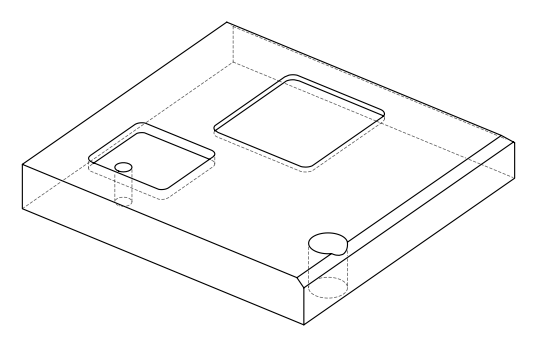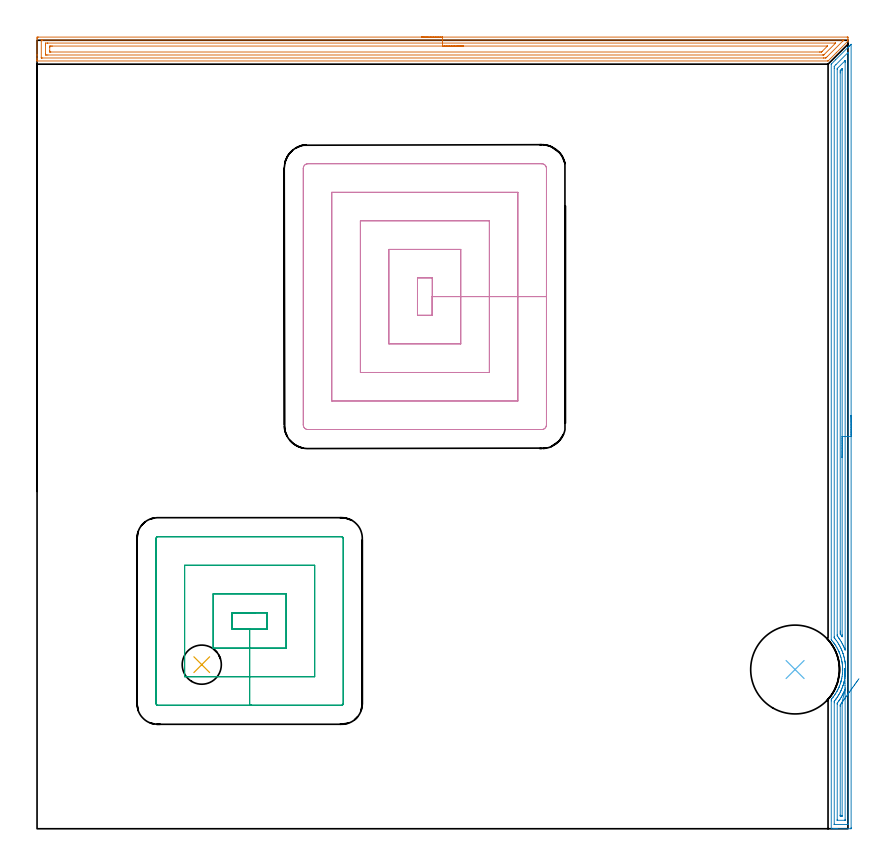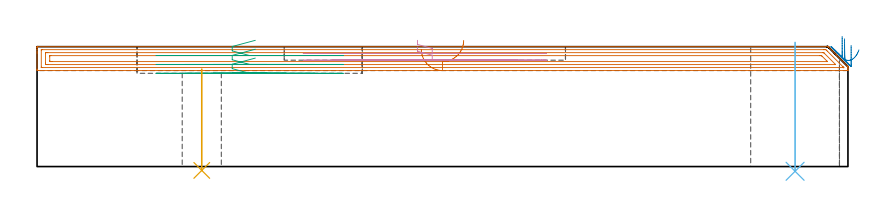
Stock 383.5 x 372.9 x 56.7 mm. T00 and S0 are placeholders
(PLAN: 6 operations, 3 tool changes, 35.3 min)
(1 AREA_MILL | FG_CHAMFER_SURFACE | UGT0205_001 | 12.43 min | 24486 mm3)
(2 AREA_MILL_1 | FG_CHAMFER_SURFACE_1 | UGT0205_001 | 11.74 min | 16114 mm3)
(3 MILL_RECTANGULAR_POCKET | POCKET_RECTANGULAR_STRAIGHT | UGT0201_100 | Follow Part, ap 4.5, ae 75% | 4.96 min | 130101 mm3)
(4 MILL_RECTANGULAR_POCKET_1 | POCKET_RECTANGULAR_STRAIGHT_1 | UGT0201_100 | Follow Part, ap 4.5, ae 75% | 5.71 min | 121672 mm3)
(5 INDEXABLE_INSERT_DRILL_THROUGH_HOLE_FROM_SOLID | STEP1HOLE | NXT0302_008 | 0.2 min | 11822 mm3)
(6 INDEXABLE_INSERT_DRILL_THROUGH_HOLE_FROM_SOLID_1 | STEP1HOLE_1 | NXT0302_036 | 0.25 min | 78292 mm3)
(TOOL UGT0205_001 | Chamfer Mill 20 x 3 x 45 deg. | D20 FL50 Z2)
(TOOL UGT0201_100 | End Mill 18 mm | D18 FL22 Z2)
(TOOL NXT0302_008 | Index. Insert Drill 18.5mm [880-D1850L25-05] | D18.5 PA176 FL93 Z2)
(TOOL NXT0302_036 | Index. Insert Drill 42mm [880-D4200L50-05] | D42 PA176 FL210 Z2)
(OP 1 AREA_MILL)
G17 G21 G94 G90
T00 M6
G54
G17 G0 G90 X181.75 Y374.4 S1061 M3
G43 Z66.7 H0
Z55.4
G94 G1 X181.788 Z54.528 F250.
X181.902 Z53.664
X182.091 Z52.812
X182.353 Z51.98
X182.687 Z51.174
X183.09 Z50.4
X183.559 Z49.664
X184.09 Z48.972
X184.679 Z48.329
X185.322 Z47.74
X186.014 Z47.208
X186.75 Z46.74
X187.524 Z46.337
X188.33 Z46.003
X189.162 Z45.741
X190.014 Z45.552
X190.878 Z45.438
X191.75 Z45.4
X383.134 Y374.399 Z45.401
X383.331 Y374.397 Z45.403
X383.497 Y374.391 Z45.405
X383.5 Y374.342 Z45.454
Y374.012 Z45.784
Y373.349 Z46.45
Y373.027 Z46.772
X383.499 Y372.587 Z47.205
X383.49 Y372.498 Z47.294
X383.405 Y372.403 Z47.392
X383.356 Y372.355 Z47.443
X383.352 Y372.351 Z47.448
X377.997 Y366.996 Z52.803
X374.4 Y363.399 Z56.399
X374.197 Y363.198 Z56.6
X374.094 Y363.103 Z56.689
X373.953 Y363.1 Z56.7
X0.169
X0.01 Y363.102 Z56.688
X0.002 Y363.245 Z56.548
X0. Y363.393 Z56.406
Y363.703 Z56.097
Y364.365 Z55.429
Y365.573 Z54.223
Y366.119 Z53.675
Y373.739 Z46.059
X0.003 Y374.012 Z45.786
X0.01 Y374.392 Z45.405
X0.223 Y374.397 Z45.402
X0.615 Y374.4 Z45.4
X191.75
Y372.986 Z46.814
X381.25
X381.394 Y372.984 Z46.816
X381.465 Y372.981 Z46.819
X381.49 Y372.978 Z46.822
Y372.975 Z46.825
X381.388 Y372.85 Z46.95
X381.235 Y372.689 Z47.111
X381.098 Y372.548 Z47.252
X373.792 Y365.242 Z54.558
X373.427 Y364.882 Z54.918
X373.06 Y364.521 Z55.279
X372.904 Y364.518 Z55.282
X372.167 Y364.515 Z55.285
X372.015 Y364.514 Z55.286
X2.402 Y364.515 Z55.285
X2.249 Y364.516 Z55.284
X2.049 Y364.521 Z55.279
X2.009 Y364.523 Z55.277
X2.005 Y364.551 Z55.249
X2.002 Y364.582 Z55.218
X2. Y364.759 Z55.041
X2.001 Y372.783 Z47.017
X2.004 Y372.888 Z46.912
X2.01 Y372.958 Z46.842
X2.016 Y372.98 Z46.82
X2.032 Y372.981 Z46.819
X2.402 Y372.985 Z46.815
X2.553 Y372.986 Z46.814
X191.75
Y371.572 Z48.228
X377.429 Y371.571 Z48.229
X377.526 Y371.57 Z48.23
X377.627 Y371.567 Z48.233
X377.649 Y371.565 Z48.235
X377.636 Y371.546 Z48.254
X377.61 Y371.512 Z48.288
X377.59 Y371.49 Z48.31
X377.526 Y371.425 Z48.375
X372.167 Y366.067 Z53.733
X372.069 Y365.976 Z53.824
X372.029 Y365.94 Z53.86
X371.991 Y365.935 Z53.865
X371.817 Y365.932 Z53.868
X371.467 Y365.929 Z53.871
X5.081
X4.379 Y365.932 Z53.868
X4.188 Y365.935 Z53.865
X4.01 Y365.941 Z53.859
X4.005 Y366.119 Z53.681
X4.001 Y366.302 Z53.498
X4. Y370.688 Z49.112
X4.005 Y371.381 Z48.419
X4.007 Y371.558 Z48.242
X4.188 Y371.564 Z48.236
X4.888 Y371.57 Z48.23
X5.081 Y371.571 Z48.229
X191.75 Y371.572 Z48.228
Y370.157 Z49.643
X373.61
X373.704 Y370.155 Z49.645
X373.765 Y370.151 Z49.649
X373.788 Y370.149 Z49.651
X373.775 Y370.132 Z49.668
X373.711 Y370.063 Z49.737
X373.612 Y369.962 Z49.838
X371.274 Y367.623 Z52.177
X371.057 Y367.414 Z52.386
X370.997 Y367.358 Z52.442
X370.914 Y367.349 Z52.451
X370.381 Y367.345 Z52.455
X370.027 Y367.343 Z52.457
X6.514
X6.138 Y367.347 Z52.453
X6.07 Y367.35 Z52.45
X6.01 Y367.356 Z52.444
X6. Y367.873 Z51.927
Y369.601 Z50.199
Y369.627 Z50.173
X6.01 Y370.052 Z49.748
X6.013 Y370.15 Z49.65
X6.147 Y370.153 Z49.647
X6.329 Y370.156 Z49.644
X6.867 Y370.157 Z49.643
X7.22
X191.75
X192.622 Z49.681
X193.487 Z49.795
X194.338 Z49.983
X195.17 Z50.246
X195.976 Z50.58
X196.75 Z50.982
X197.486 Z51.451
X198.178 Z51.982
X198.821 Z52.572
X199.41 Z53.215
X199.942 Z53.907
X200.41 Z54.643
X200.813 Z55.416
X201.147 Z56.222
X201.409 Z57.054
X201.598 Z57.906
X201.712 Z58.771
X201.75 Z59.643
G0 Z66.7
M5
M2
(OP 2 AREA_MILL_1)
G17 G21 G94 G90
T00 M6
G54
G17 G0 G90 X385. Y195.5 S1061 M3
G43 Z66.7 H0
Z57.3
G94 G1 Y195.462 Z56.428 F250.
Y195.348 Z55.564
Y195.159 Z54.712
Y194.897 Z53.88
Y194.563 Z53.074
Y194.16 Z52.3
Y193.692 Z51.564
Y193.16 Z50.872
Y192.571 Z50.229
Y191.928 Z49.64
Y191.236 Z49.108
Y190.5 Z48.64
Y189.726 Z48.237
Y188.92 Z47.903
Y188.088 Z47.641
Y187.237 Z47.452
Y186.372 Z47.338
Y185.5 Z47.3
Y0.615
X384.994 Y0.058 Z47.304
X384.992 Y0.01 Z47.306
X384.937 Y0. Z47.36
X378.554 Z53.74
X378.011 Z54.286
X377.681 Z54.615
X377.138 Z55.158
X376.808 Z55.487
X375.853 Z56.447
X375.726 Z56.566
X375.676 Z56.615
X375.603 Y0.01 Z56.688
X375.6 Y0.169 Z56.7
Y60.457
X375.605 Y61.244 Z56.691
X375.934 Y61.636 Z56.363
X376.492 Y62.306 Z55.806
X376.517 Y62.337 Z55.781
X376.571 Y62.406 Z55.727
X377.158 Y63.199 Z55.142
X377.463 Y63.641 Z54.836
X377.752 Y64.091 Z54.548
X378.288 Y64.984 Z54.012
X378.354 Y65.102 Z53.945
X378.492 Y65.37 Z53.804
X378.757 Y65.877 Z53.542
X378.941 Y66.263 Z53.355
X379.092 Y66.575 Z53.207
X379.185 Y66.77 Z53.114
X379.207 Y66.819 Z53.092
X379.245 Y66.904 Z53.054
X379.346 Y67.156 Z52.95
X379.427 Y67.352 Z52.872
X379.456 Y67.424 Z52.843
X379.526 Y67.603 Z52.768
X379.551 Y67.662 Z52.745
X379.877 Y68.555 Z52.422
X380.142 Y69.37 Z52.156
X380.165 Y69.448 Z52.134
X380.264 Y69.835 Z52.033
X380.3 Y69.975 Z51.997
X380.346 Y70.153 Z51.952
X380.377 Y70.282 Z51.916
X380.393 Y70.34 Z51.901
X380.477 Y70.729 Z51.814
X380.566 Y71.115 Z51.733
X380.591 Y71.233 Z51.707
X380.749 Y72.126 Z51.549
X380.863 Y73.019 Z51.432
X380.896 Y73.37 Z51.401
X380.937 Y73.855 Z51.354
X380.942 Y73.911 Z51.35
X380.977 Y74.748 Z51.307
X380.98 Y74.804 Z51.305
X380.982 Y75.299 Z51.303
Y75.391 Z51.304
X380.981 Y75.641 Z51.301
X380.982 Y75.697 Z51.303
X380.952 Y76.589 Z51.345
X380.874 Y77.482 Z51.42
X380.838 Y77.765 Z51.456
X380.767 Y78.321 Z51.525
X380.76 Y78.375 Z51.532
X380.683 Y78.838 Z51.612
X380.619 Y79.214 Z51.676
X380.611 Y79.268 Z51.686
X380.418 Y80.16 Z51.88
X380.193 Y81.053 Z52.106
X380.029 Y81.599 Z52.269
X379.93 Y81.893 Z52.364
X379.913 Y81.946 Z52.382
X379.589 Y82.838 Z52.708
X379.44 Y83.213 Z52.86
X379.405 Y83.299 Z52.894
X379.251 Y83.68 Z53.045
X379.244 Y83.697 Z53.053
X379.18 Y83.835 Z53.12
X379.136 Y83.928 Z53.164
X379.041 Y84.126 Z53.256
X378.806 Y84.624 Z53.493
X378.343 Y85.517 Z53.955
X377.814 Y86.409 Z54.486
X377.681 Y86.618 Z54.619
X377.463 Y86.959 Z54.837
X377.228 Y87.302 Z55.071
X376.903 Y87.751 Z55.394
X376.808 Y87.878 Z55.49
X376.732 Y87.98 Z55.567
X376.607 Y88.145 Z55.69
X376.571 Y88.195 Z55.727
X376.207 Y88.644 Z56.091
X375.836 Y89.087 Z56.462
X375.668 Y89.281 Z56.629
X375.604 Y89.364 Z56.689
X375.6 Y89.485 Z56.7
Y361.453
X375.603 Y361.595 Z56.689
X375.677 Y361.678 Z56.62
X377.681 Y363.681 Z54.619
X383.356 Y369.358 Z48.94
X383.49 Y369.492 Z48.807
X383.654 Y369.656 Z48.643
X383.792 Y369.795 Z48.503
X383.937 Y369.938 Z48.361
X384.081 Y370.083 Z48.216
X384.229 Y370.231 Z48.066
X384.718 Y370.718 Z47.582
X384.818 Y370.818 Z47.481
X384.983 Y370.98 Z47.315
X384.995 Y370.983 Z47.304
X384.999 Y370.98 Z47.299
X385. Y185.5 Z47.3
X383.586 Z48.714
X383.585 Y2.402 Z48.715
X383.581 Y2.061 Z48.719
X383.579 Y2.021 Z48.721
X383.576 Y2.01 Z48.724
X383.547 Y2.007 Z48.753
X383.443 Y2.003 Z48.857
X383.312 Y2. Z48.988
X377.2 Z55.1
X377.059 Y2.003 Z55.241
X377.03 Y2.006 Z55.27
X377.021 Y2.01 Z55.279
X377.019 Y2.019 Z55.281
X377.016 Y2.052 Z55.284
X377.015 Y2.19 Z55.285
Y59.564
X377.019 Y60.241 Z55.281
X377.021 Y60.295 Z55.279
X377.045 Y60.332 Z55.255
X377.141 Y60.457 Z55.159
X377.382 Y60.763 Z54.918
X377.681 Y61.143 Z54.619
X377.769 Y61.26 Z54.531
X377.836 Y61.35 Z54.464
X378.14 Y61.774 Z54.16
X378.474 Y62.244 Z53.826
X378.495 Y62.274 Z53.805
X378.507 Y62.292 Z53.793
X378.554 Y62.366 Z53.746
X378.847 Y62.837 Z53.453
X379.032 Y63.137 Z53.268
X379.182 Y63.388 Z53.118
X379.427 Y63.803 Z52.873
X379.507 Y63.948 Z52.793
X379.551 Y64.03 Z52.749
X379.809 Y64.533 Z52.491
X380.007 Y64.923 Z52.293
X380.066 Y65.043 Z52.234
X380.105 Y65.123 Z52.195
X380.3 Y65.533 Z52.
X380.389 Y65.726 Z51.911
X380.428 Y65.816 Z51.872
X380.648 Y66.353 Z51.652
X380.791 Y66.709 Z51.509
X380.854 Y66.873 Z51.446
X380.898 Y66.991 Z51.402
X381.135 Y67.642 Z51.165
X381.173 Y67.755 Z51.127
X381.352 Y68.313 Z50.948
X381.408 Y68.496 Z50.892
X381.55 Y69.004 Z50.75
X381.653 Y69.389 Z50.647
X381.699 Y69.567 Z50.601
X381.733 Y69.709 Z50.567
X381.863 Y70.282 Z50.437
X381.882 Y70.366 Z50.418
X382.046 Y71.213 Z50.254
X382.161 Y71.951 Z50.139
X382.177 Y72.068 Z50.123
X382.26 Y72.743 Z50.04
X382.281 Y72.962 Z50.019
X382.333 Y73.561 Z49.967
X382.354 Y73.855 Z49.946
X382.381 Y74.405 Z49.919
X382.394 Y74.748 Z49.906
X382.398 Y75.281 Z49.902
X382.397 Y75.641 Z49.903
X382.38 Y76.193 Z49.92
X382.365 Y76.534 Z49.935
X382.324 Y77.143 Z49.976
X382.299 Y77.427 Z50.001
X382.227 Y78.135 Z50.073
X382.204 Y78.321 Z50.096
X382.152 Y78.708 Z50.148
X382.082 Y79.177 Z50.218
X382.076 Y79.214 Z50.224
X382.046 Y79.386 Z50.254
X381.907 Y80.107 Z50.393
X381.892 Y80.186 Z50.408
X381.869 Y80.288 Z50.431
X381.701 Y81. Z50.599
X381.585 Y81.472 Z50.715
X381.47 Y81.893 Z50.83
X381.211 Y82.748 Z51.089
X381.198 Y82.786 Z51.102
X381.173 Y82.858 Z51.127
X380.867 Y83.68 Z51.433
X380.67 Y84.194 Z51.63
X380.512 Y84.573 Z51.788
X380.3 Y85.054 Z52.
X380.107 Y85.466 Z52.193
X379.921 Y85.854 Z52.379
X379.656 Y86.359 Z52.644
X379.427 Y86.788 Z52.873
X379.154 Y87.252 Z53.146
X378.718 Y87.978 Z53.582
X378.61 Y88.145 Z53.69
X378.554 Y88.229 Z53.746
X377.986 Y89.038 Z54.314
X377.681 Y89.451 Z54.619
X377.313 Y89.932 Z54.987
X377.058 Y90.26 Z55.242
X377.021 Y90.319 Z55.279
X377.019 Y90.358 Z55.281
X377.016 Y90.443 Z55.284
X377.015 Y90.613 Z55.285
X377.014 Y90.825 Z55.286
X377.015 Y359.667 Z55.285
X377.018 Y360.344 Z55.282
X377.021 Y360.56 Z55.279
X377.79 Y361.341 Z54.51
X383.262 Y366.812 Z49.038
X383.366 Y366.913 Z48.934
X383.536 Y367.074 Z48.764
X383.579 Y367.112 Z48.721
X383.582 Y367.027 Z48.718
X383.585 Y366.812 Z48.715
Y366.618
X383.586 Y185.5 Z48.714
X382.172 Z50.128
X382.171 Y85.338 Z50.129
X382.167 Y84.573 Z50.133
X382.166 Y84.568 Z50.134
X382.149 Y84.573 Z50.151
X382.046 Y84.818 Z50.254
X381.78 Y85.466 Z50.52
X381.576 Y85.946 Z50.724
X381.384 Y86.359 Z50.916
X381.173 Y86.802 Z51.127
X380.946 Y87.252 Z51.354
X380.695 Y87.742 Z51.605
X380.469 Y88.145 Z51.831
X380.3 Y88.436 Z52.
X379.933 Y89.038 Z52.367
X379.736 Y89.353 Z52.564
X379.427 Y89.828 Z52.873
X379.357 Y89.932 Z52.943
X379.187 Y90.177 Z53.113
X378.716 Y90.825 Z53.584
X378.554 Y91.045 Z53.746
X378.477 Y91.151 Z53.823
X378.443 Y91.2 Z53.857
X378.436 Y91.334 Z53.864
X378.431 Y91.59 Z53.869
X378.429 Y91.718 Z53.871
Y359.03
X378.432 Y359.286 Z53.868
X378.435 Y359.457 Z53.865
X378.444 Y359.533 Z53.856
X378.56 Y359.661 Z53.74
X382.092 Y363.193 Z50.208
X382.141 Y363.239 Z50.159
X382.155 Y363.246 Z50.145
X382.165 Y363.249 Z50.135
X382.167 Y363.239 Z50.133
X382.17 Y363.156 Z50.13
X382.171 Y363.111 Z50.129
X382.172 Y362.346 Z50.128
Y185.5
X380.757 Z51.543
Y91.718
X380.756 Y91.252 Z51.544
X380.752 Y90.825 Z51.548
X380.751 Y90.794 Z51.549
X380.718 Y90.825 Z51.582
X379.979 Y91.886 Z52.321
X379.852 Y92.072 Z52.448
X379.848 Y92.18 Z52.452
X379.845 Y92.611 Z52.455
X379.843 Y93.079 Z52.457
Y93.504
Y357.455
X379.844 Y357.88 Z52.456
X379.847 Y358.344 Z52.453
X379.85 Y358.453 Z52.45
X379.857 Y358.497 Z52.443
X379.89 Y358.532 Z52.41
X380.123 Y358.774 Z52.177
X380.212 Y358.863 Z52.088
X380.3 Y358.951 Z52.
X380.656 Y359.302 Z51.644
X380.717 Y359.359 Z51.583
X380.751 Y359.388 Z51.549
X380.754 Y359.338 Z51.546
X380.756 Y359.298 Z51.544
X380.757 Y359.199 Z51.543
Y358.774
Y185.5
Y184.628 Z51.581
Y183.764 Z51.695
Y182.912 Z51.883
Y182.08 Z52.146
Y181.274 Z52.48
Y180.5 Z52.882
Y179.764 Z53.351
Y179.072 Z53.882
Y178.429 Z54.472
Y177.84 Z55.115
Y177.309 Z55.807
Y176.84 Z56.543
Y176.437 Z57.316
Y176.103 Z58.122
Y175.841 Z58.954
Y175.652 Z59.806
Y175.538 Z60.671
Y175.5 Z61.543
G0 Z66.7
X381.897 Y75.753
Z60.407
G1 Y75.739 Z59.534
X381.9 Y75.649 Z58.667
X381.905 Y75.483 Z57.81
X381.911 Y75.244 Z56.971
X381.92 Y74.933 Z56.156
X381.93 Y74.552 Z55.372
X381.943 Y74.104 Z54.623
X381.957 Y73.592 Z53.917
X381.972 Y73.021 Z53.258
X381.99 Y72.394 Z52.651
X382.008 Y71.717 Z52.101
X382.028 Y70.995 Z51.612
X382.049 Y70.233 Z51.188
X382.071 Y69.437 Z50.832
X382.094 Y68.613 Z50.547
X382.118 Y67.767 Z50.334
X382.141 Y66.906 Z50.197
X382.165 Y66.036 Z50.135
X382.17 Y65.883 Z50.13
X382.171 Y65.816 Z50.129
Y4.188
X382.17 Y4.061 Z50.13
X382.168 Y4.018 Z50.132
X382.165 Y4.01 Z50.135
X382.16 Y4.006 Z50.14
X382.138 Y4.003 Z50.162
X382.046 Y4.001 Z50.254
X378.554 Z53.746
X378.493 Y4.003 Z53.807
X378.445 Y4.008 Z53.855
X378.435 Y4.01 Z53.865
X378.433 Y4.025 Z53.867
X378.431 Y4.06 Z53.87
X378.429 Y4.188 Z53.871
Y4.316
Y58.927
X378.432 Y59.184 Z53.868
X378.435 Y59.353 Z53.865
X378.447 Y59.404 Z53.853
X378.464 Y59.43 Z53.836
X378.554 Y59.556 Z53.746
X378.932 Y60.071 Z53.368
X379.214 Y60.457 Z53.086
X379.303 Y60.584 Z52.997
X379.427 Y60.766 Z52.873
X379.656 Y61.116 Z52.644
X379.807 Y61.35 Z52.493
X379.997 Y61.66 Z52.303
X380.3 Y62.157 Z52.
X380.332 Y62.211 Z51.968
X380.351 Y62.244 Z51.949
X380.649 Y62.78 Z51.651
X380.84 Y63.137 Z51.46
X380.955 Y63.36 Z51.345
X381.173 Y63.791 Z51.127
X381.251 Y63.951 Z51.049
X381.288 Y64.03 Z51.012
X381.532 Y64.556 Z50.768
X381.694 Y64.923 Z50.606
X381.8 Y65.175 Z50.5
X382.062 Y65.816 Z50.238
X382.113 Y65.934 Z50.187
X382.165 Y66.036 Z50.135
X380.749 Y59.82 Z51.551
X380.753 Y59.735 Z51.547
X380.756 Y59.635 Z51.544
X380.757 Y59.564 Z51.543
Y59.33
Y6.244
X380.754 Y6.119 Z51.546
X380.75 Y6.038 Z51.55
X380.745 Y6.009 Z51.555
X380.723 Y6.008 Z51.577
X380.3 Y6. Z52.
X380.275 Z52.025
X379.884 Y6.01 Z52.416
X379.849 Y6.017 Z52.451
X379.846 Y6.047 Z52.454
X379.844 Y6.092 Z52.456
X379.843 Y6.137 Z52.457
Y6.442
Y57.778
X379.844 Y58.244 Z52.456
X379.847 Y58.458 Z52.453
X379.85 Y58.508 Z52.45
X379.871 Y58.553 Z52.429
X379.95 Y58.671 Z52.35
X380.097 Y58.879 Z52.203
X380.3 Y59.166 Z52.
X380.461 Y59.4 Z51.839
X380.572 Y59.564 Z51.728
X380.63 Y59.65 Z51.67
X380.697 Y59.747 Z51.603
X380.749 Y59.82 Z51.551
X381.198 Y60.449 Z51.146
X381.666 Y61.104 Z50.81
X382.149 Y61.781 Z50.545
X382.643 Y62.473 Z50.354
X383.146 Y63.177 Z50.238
X383.652 Y63.886 Z50.197
X384.159 Y64.596 Z50.233
X384.661 Y65.3 Z50.345
X385.156 Y65.994 Z50.531
X385.64 Y66.671 Z50.791
X386.109 Y67.328 Z51.123
X386.559 Y67.959 Z51.523
X386.988 Y68.559 Z51.99
X387.391 Y69.123 Z52.519
X387.765 Y69.648 Z53.107
X388.109 Y70.129 Z53.748
X388.419 Y70.563 Z54.439
X388.692 Y70.946 Z55.173
G0 Z66.7
M5
M2
(OP 3 MILL_RECTANGULAR_POCKET)
G17 G21 G94 G90
T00 M6
G54
G17 G0 G90 X103.221 Y102.1 S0 M3
G43 Z66.7 H0
Z59.7
G94 G1 X92.3 Z56.774 F250.
Y94.4 Z54.711
X100.55 Z52.5
X108.8 F500.
Y102.1
X92.3
Y94.4
X100.55
Y85.4
X117.8
Y111.1
X83.3
Y85.4
X100.55
Y71.9
X131.3
Y124.6
X69.8
Y71.9
X100.55
Y58.4
X144.1
G3 X144.8 Y59.1 R0.7
G1 Y137.4
G3 X144.1 Y138.1 R0.7
G1 X57.
G3 X56.3 Y137.4 R0.7
G1 Y59.1
G3 X57. Y58.4 R0.7
G1 X100.55
X101.55
G0 X103.221 Y102.1 Z55.5
G1 X92.3 Z52.574 F250.
Y94.4 Z50.511
X100.55 Z48.3
X108.8 F500.
Y102.1
X92.3
Y94.4
X100.55
Y85.4
X117.8
Y111.1
X83.3
Y85.4
X100.55
Y71.9
X131.3
Y124.6
X69.8
Y71.9
X100.55
Y58.4
X144.1
G3 X144.8 Y59.1 R0.7
G1 Y137.4
G3 X144.1 Y138.1 R0.7
G1 X57.
G3 X56.3 Y137.4 R0.7
G1 Y59.1
G3 X57. Y58.4 R0.7
G1 X100.55
X101.55
G0 X103.221 Y102.1 Z51.3
G1 X92.3 Z48.374 F250.
Y94.4 Z46.311
X100.55 Z44.1
X108.8 F500.
Y102.1
X92.3
Y94.4
X100.55
Y85.4
X117.8
Y111.1
X83.3
Y85.4
X100.55
Y71.9
X131.3
Y124.6
X69.8
Y71.9
X100.55
Y58.4
X144.1
G3 X144.8 Y59.1 R0.7
G1 Y137.4
G3 X144.1 Y138.1 R0.7
G1 X57.
G3 X56.3 Y137.4 R0.7
G1 Y59.1
G3 X57. Y58.4 R0.7
G1 X100.55
X101.55
G0 Z66.7
M5
M2
(OP 4 MILL_RECTANGULAR_POCKET_1)
G17 G21 G94 G90
T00 M6
G54
G17 G0 G90 X179.9 Y250.089 S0 M3
G43 Z66.7 H0
Z59.7
G94 G1 Y242.8 Z57.747 F250.
X186.9 Z55.871
Y251.65 Z53.5
Y260.5 F500.
X179.9
Y242.8
X186.9
Y251.65
X200.4
Y274.
X166.4
Y229.3
X200.4
Y251.65
X213.9
Y287.5
X152.9
Y215.8
X213.9
Y251.65
X227.4
Y301.
X139.4
Y202.3
X227.4
Y251.65
X240.9
Y312.3
G3 X238.7 Y314.5 R2.2
G1 X128.1
G3 X125.9 Y312.3 R2.2
G1 Y191.
G3 X128.1 Y188.8 R2.2
G1 X238.7
G3 X240.9 Y191. R2.2
G1 Y251.65
Y252.65
G0 X179.9 Y250.089 Z56.5
G1 Y242.8 Z54.547 F250.
X186.9 Z52.671
Y251.65 Z50.3
Y260.5 F500.
X179.9
Y242.8
X186.9
Y251.65
X200.4
Y274.
X166.4
Y229.3
X200.4
Y251.65
X213.9
Y287.5
X152.9
Y215.8
X213.9
Y251.65
X227.4
Y301.
X139.4
Y202.3
X227.4
Y251.65
X240.9
Y312.3
G3 X238.7 Y314.5 R2.2
G1 X128.1
G3 X125.9 Y312.3 R2.2
G1 Y191.
G3 X128.1 Y188.8 R2.2
G1 X238.7
G3 X240.9 Y191. R2.2
G1 Y251.65
Y252.65
G0 Z66.7
M5
M2
(OP 5 INDEXABLE_INSERT_DRILL_THROUGH_HOLE_FROM_SOLID)
G17 G21 G94 G90
T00 M6
G54
G17 G0 G90 X77.9 Y77.6 S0 M3
G43 Z66.7 H1
G94 G81 G98 Z-1.823 F250. R46.1
G80
M5
M2
(OP 6 INDEXABLE_INSERT_DRILL_THROUGH_HOLE_FROM_SOLID_1)
G17 G21 G94 G90
T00 M6
G54
G17 G0 G90 X358.5 Y75.3 S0 M3
G43 Z66.7 H1
G94 G81 G98 Z-2.233 F250. R58.7
G80
M5
M2
